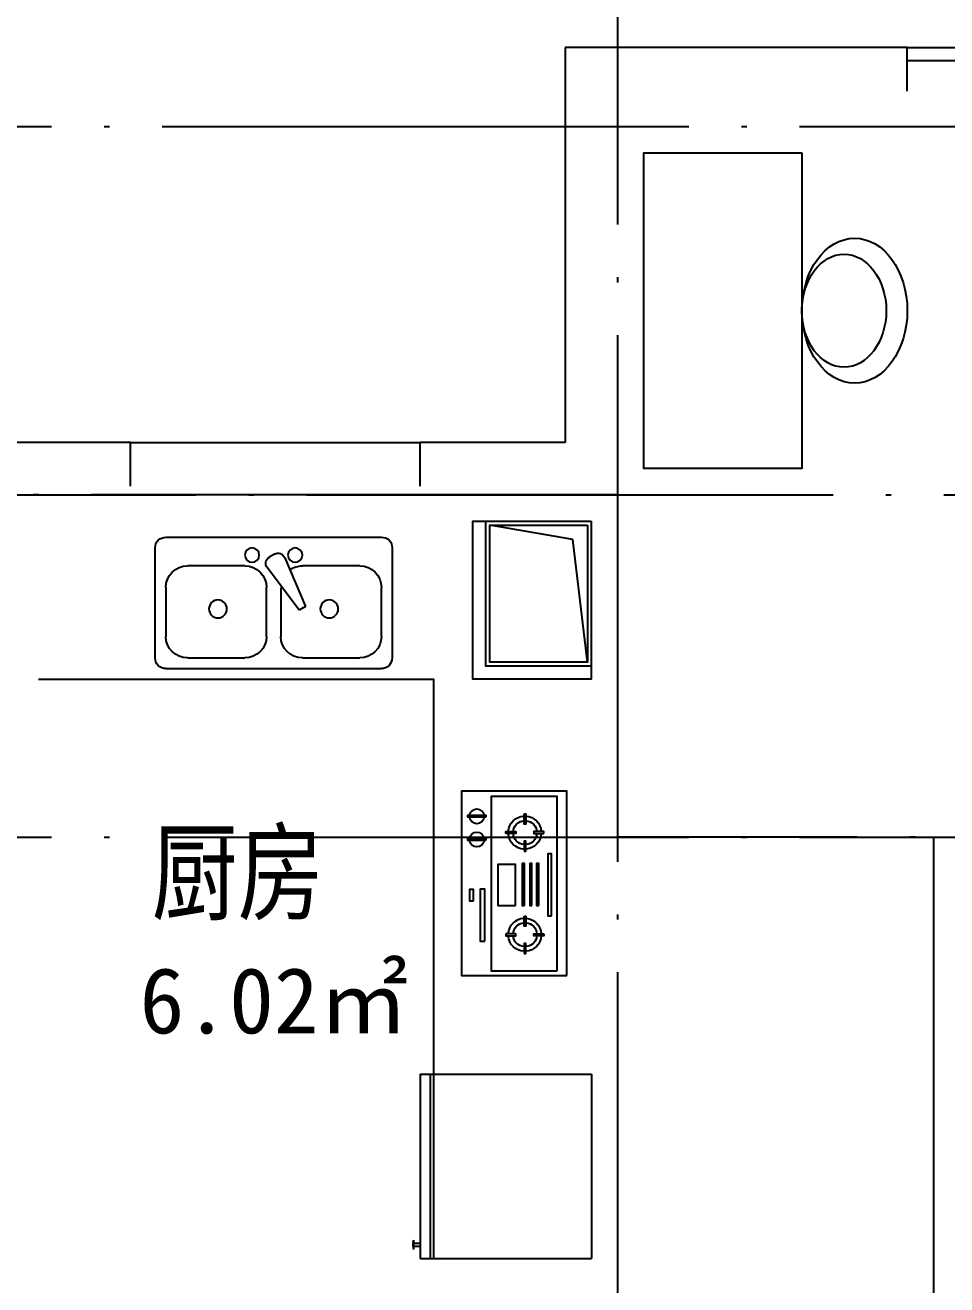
# Model space of a CAD drawing. Extents: x 12099 to 71499, y 175314 to 217314.
# Drawn here: x 47620 to 51120, y 198275 to 203059 of the extents above; entities that cross this region are included whole.
import ezdxf

# ---------------------------------------------------------------- set-up
doc = ezdxf.new("R2010")
doc.units = 0
doc.header["$LTSCALE"] = 1000
doc.header["$MEASUREMENT"] = 0
doc.linetypes.add('DASH', pattern=[0.35, 0.25, -0.1])
doc.linetypes.add('DOTE', pattern=[2.42, 2, -0.2, 0.02, -0.2])
doc.layers.get('0').update_dxf_attribs({"linetype": 'CONTINUOUS'})
for name, color, linetype in [('DOTE', 8, 'DOTE'), ('J家具', 25, 'CONTINUOUS'), ('LVTRY', 6, 'CONTINUOUS'), ('TEXT', 7, 'CONTINUOUS'), ('保温层', 42, 'CONTINUOUS'), ('栏板线脚', 5, 'CONTINUOUS')]:
    doc.layers.add(name, color=color, linetype=linetype)
doc.styles.add('-黑体', font='SIMHEI.TTF', dxfattribs={"width": 0.8})
doc.styles.add('DIM_FONT', font='SIMPLEX.shx', dxfattribs={"width": 0.8})
doc.styles.add('m-3$0$DIM_FONT', font='ROMAND.shx', dxfattribs={"width": 0.75})
doc.styles.get("Standard").update_dxf_attribs({"font": 'GBENOR', "bigfont": 'GBCBIG'})

# ---------------------------------------------------------------- blocks, each defined once
blk = doc.blocks.new('34234')
at = {"layer": 'J家具'}
blk.add_lwpolyline([(354489.1, -114066.4), (354489.1, -112866.4), (353889.1, -112866.4), (353889.1, -114066.4)], close=True, dxfattribs=at)
at = {"layer": 'J家具', "extrusion": (0, 0, -1)}
for centre, major_axis, ratio, start_param, end_param in [((354689.1, -113466.4), (0, 275.3), 0.726378, 1.570796326794939, 7.853981633974525), ((354649.1, -113466.4), (0, 214.7), 0.745295, 1.570796326794938, 7.853981633974524)]:
    blk.add_ellipse(centre, major_axis=major_axis, ratio=ratio, start_param=start_param, end_param=end_param, dxfattribs=at)
blk = doc.blocks.new('600X700BX1')
for p, q in [((650, 350), (0, 350)), ((0, -350), (0, 350)), ((600, -350), (600, 350)), ((611.6, -350), (611.6, 350)), ((650, -350), (650, 350)), ((673.6, 303.2), (650, 303.2)), ((673.6, 291.3), (650, 291.3)), ((673.6, 314.8), (673.6, 280)), ((676.4, 311.2), (673.6, 314.8)), ((677.2, 287.6), (673.6, 280)), ((678.4, 303.6), (676.4, 311.2)), ((677.2, 287.6), (678, 293.6)), ((678, 293.6), (678.4, 303.6)), ((650, -350), (0, -350))]:
    blk.add_line(p, q)
blk = doc.blocks.new('M_E19')
for points in [[(-350, 400), (350, 400), (350, 0), (-350, 0)], [(-333, 363.2), (330.2, 363.2), (330.2, 111.8), (-333, 111.8)], [(-123.1, 340.8), (112.2, 340.8), (112.2, 327.8), (-123.1, 327.8)], [(-192, 312.2), (-199.6, 312.2), (-199.6, 273.9), (-192, 273.9)], [(-84.2, 293.3), (75.5, 293.3), (75.5, 284.6), (-84.2, 284.6)], [(189.2, 312.2), (196.7, 312.2), (196.7, 273.9), (189.2, 273.9)], [(-266.3, 237), (-266.3, 244.5), (-228, 244.5), (-228, 237)], [(-124.4, 237), (-124.4, 244.5), (-162.7, 244.5), (-162.7, 237)], [(-84.2, 267.3), (75.5, 267.3), (75.5, 258.7), (-84.2, 258.7)], [(-84.2, 239.3), (75.5, 239.3), (75.5, 230.6), (-84.2, 230.6)], [(121.6, 237), (121.6, 244.5), (159.8, 244.5), (159.8, 237)], [(263.4, 237), (263.4, 244.5), (225.2, 244.5), (225.2, 237)], [(-192, 167.5), (-199.6, 167.5), (-199.6, 205.8), (-192, 205.8)], [(-84.2, 204.7), (71.2, 204.7), (71.2, 137.8), (-84.2, 137.8)], [(189.2, 167.5), (196.7, 167.5), (196.7, 205.8), (189.2, 205.8)], [(-220.2, 88.1), (-21.6, 88.1), (-21.6, 70.8), (-220.2, 70.8)], [(163.5, 92.8), (169.5, 92.8), (169.5, 22.6), (163.5, 22.6)], [(252, 92.8), (257.9, 92.8), (257.9, 22.6), (252, 22.6)], [(-66.9, 44.9), (-23.8, 44.9), (-23.8, 29.8), (-66.9, 29.8)]]:
    blk.add_lwpolyline(points, close=True)
for centre, radius, start, end in [((-195.4, 239.9), 62.9, 93.8162, 175.7271), ((-195.4, 239.9), 62.9, 4.2729, 86.9656), ((192.5, 239.9), 62.9, 93.0344, 175.7271), ((192.5, 239.9), 62.9, 4.2729, 86.1838), ((-195.2, 240.6), 45.4, 95.4644, 175.0142), ((-195.2, 240.6), 45.4, 4.9858, 85.9626), ((192.4, 240.6), 45.4, 94.0374, 175.0142), ((192.4, 240.6), 45.4, 4.9858, 84.5356), ((-195.4, 239.9), 62.9, 182.5783, 266.1838), ((-195.2, 240.6), 45.4, 184.5153, 264.5356), ((-195.2, 240.6), 45.4, 274.0374, 355.4847), ((-195.4, 239.9), 62.9, 273.0344, 357.4217), ((192.5, 239.9), 62.9, 182.5783, 266.9656), ((192.4, 240.6), 45.4, 184.5153, 265.9626), ((192.4, 240.6), 45.4, 275.4644, 355.4847), ((192.5, 239.9), 62.9, 273.8162, 357.4217), ((166.2, 57.8), 28.1, 95.4789, 264.5211), ((166.2, 57.8), 28.1, 276.7453, 83.2547), ((254.6, 57.8), 28.1, 95.4789, 264.5211), ((254.6, 57.8), 28.1, 276.7453, 83.2547)]:
    blk.add_arc(centre, radius, start, end)
at = {"style": 'DIM_FONT', "width": 0.8, "flags": 9}
for tag in ['YSIZE', 'XSIZE']:
    blk.add_attdef(tag, (350, 0), '', height=0.5, dxfattribs=at)
blk = doc.blocks.new('q1')
at = {"layer": 'LVTRY'}
for p, q in [((-866757.9, -174260.9), (-867576.3, -174260.9)), ((-867617.2, -174301.7), (-867617.2, -174719.5)), ((-867209, -174339.4), (-867288, -174524.6)), ((-867169.8, -174325.3), (-867150.7, -174336.3)), ((-866717, -174719.5), (-866717, -174301.7)), ((-867494.4, -174369.9), (-867276.2, -174369.9)), ((-867264.4, -174538.2), (-867143.3, -174377.2)), ((-867058, -174369.9), (-866839.7, -174369.9)), ((-867576.3, -174637.7), (-867576.3, -174451.6)), ((-867194.4, -174452.7), (-867194.4, -174637.7)), ((-867139.8, -174637.7), (-867139.8, -174451.6)), ((-866757.9, -174451.6), (-866757.9, -174637.7)), ((-867288, -174524.6), (-867264.4, -174538.2)), ((-867276.2, -174719.5), (-867494.4, -174719.5)), ((-866839.7, -174719.5), (-867058, -174719.5)), ((-867576.3, -174760.4), (-866757.9, -174760.4))]:
    blk.add_line(p, q, dxfattribs=at)
for centre, major_axis, start_param, end_param in [((-867576.3, -174301.7), (40.9, 0), 1.570796, 3.141593), ((-866757.9, -174301.7), (-40.9, 0), 3.141593, 4.712389), ((-867248.9, -174329), (27.3, 0), 1.570796324461952, 7.853981631641538), ((-867183.4, -174348.9), (27.3, 0), 1.047198, 2.783143), ((-867164.4, -174359.9), (27.3, 0), -0.688747, 1.047198), ((-867085.2, -174329), (27.3, 0), 1.570796323986946, 7.853981631166532), ((-867494.4, -174451.6), (-81.8, 0), -1.570796, 0), ((-867276.2, -174451.6), (-81.8, 0), 4.129572, 4.712389), ((-867058, -174451.6), (-81.8, 0), -1.570796, 0), ((-866839.7, -174451.6), (81.8, 0), 0, 1.570796), ((-867378.5, -174533.4), (-34.1, 0), 4.712389, 10.995574), ((-866955.7, -174533.4), (34.1, 0), 1.570796327773143, 7.85398163495273), ((-867494.4, -174637.7), (-81.8, 0), 0, 1.570796), ((-867276.2, -174637.7), (81.8, 0), 4.712389, 6.283185), ((-867058, -174637.7), (-81.8, 0), 0, 1.570796), ((-866839.7, -174637.7), (81.8, 0), 4.712389, 6.283185), ((-867576.3, -174719.5), (-40.9, 0), 0, 1.570796), ((-866757.9, -174719.5), (40.9, 0), 4.712389, 6.283185)]:
    blk.add_ellipse(centre, major_axis=major_axis, ratio=0.9989, start_param=start_param, end_param=end_param, dxfattribs=at)
at = {"layer": 'LVTRY', "style": 'm-3$0$DIM_FONT', "width": 0.79912, "flags": 9}
for tag in ['XSIZE', 'YSIZE']:
    blk.add_attdef(tag, (-867167.1, -174260.9), '', height=0.496, rotation=270, dxfattribs=at)
blk = doc.blocks.new('z1')
for p, q in [((-876078.1, -170359.7, -160.5), (-876023.8, -170044.6, -160.5)), ((-876543.8, -170414.6, -160.5), (-876078.1, -170359.7, -160.5))]:
    blk.add_line(p, q)
at = {"elevation": -160.5}
for points in [[(-876008.8, -170429.6), (-876608.8, -170429.6), (-876608.8, -169979.6), (-876008.8, -169979.6)], [(-876008.8, -170429.6), (-876558.8, -170429.6), (-876558.8, -170029.6), (-876008.8, -170029.6)], [(-876023.8, -170414.6), (-876543.8, -170414.6), (-876543.8, -170044.6), (-876023.8, -170044.6)]]:
    blk.add_lwpolyline(points, close=True, dxfattribs=at)

msp = doc.modelspace()

# ---------------------------------------------------------------- linework, layer by layer
at = {"layer": 'DOTE', "linetype": 'DOTE'}
for p, q in [((49870.5, 206721.8), (49870.5, 186374.8)), ((21520.5, 202674.8), (55620.5, 202674.8)), ((26909.3, 201274.8), (55627.7, 201274.8)), ((49870.5, 201274.8), (46720.5, 201274.8)), ((21520.5, 199974.8), (55669.9, 199974.8)), ((55620.5, 199974.8), (49870.5, 199974.8)), ((51070.5, 199974.8), (51070.5, 192974.8))]:
    msp.add_line(p, q, dxfattribs=at)
at = {"layer": 'LVTRY'}
for points in [[(47670.5, 200574.8), (49170.5, 200574.8), (49170.5, 198374.8)], [(47670.5, 200574.8), (49170.5, 200574.8), (49170.5, 199074.6), (49770.5, 199074.6)]]:
    msp.add_lwpolyline(points, dxfattribs=at)
at = {"layer": '保温层'}
for p, q in [((50970.5, 202974.8), (49670.5, 202974.8)), ((49670.5, 202974.8), (49670.5, 201474.8)), ((50970.5, 202808.1), (50970.5, 202974.8)), ((48020.5, 201474.8), (46920.5, 201474.8)), ((48020.5, 201308.1), (48020.5, 201474.8)), ((49120.5, 201308.1), (49120.5, 201474.8)), ((49670.5, 201474.8), (49120.5, 201474.8))]:
    msp.add_line(p, q, dxfattribs=at)
at = {"layer": '栏板线脚'}
for p, q in [((50970.5, 202974.8), (52370.5, 202974.8)), ((48020.5, 201474.8), (49120.5, 201474.8))]:
    msp.add_line(p, q, dxfattribs=at)
at = {"layer": '栏板线脚', "linetype": 'DASH'}
msp.add_line((50970.5, 202924.8), (52370.5, 202924.8), dxfattribs=at)

# ---------------------------------------------------------------- block references
at = {"rotation": 90}
msp.add_blockref('z1', (-120659.2, 1077183.6, 160.5), dxfattribs=at)
at = {"layer": 'J家具', "xscale": -1, "rotation": 180}
msp.add_blockref('34234', (-303918.7, 88508.4), dxfattribs=at)
at = {"layer": 'LVTRY', "xscale": -1}
msp.add_blockref('q1', (-818603.1, 375375.5), dxfattribs=at)
at = {"layer": 'LVTRY', "extrusion": (0, 0, -1), "zscale": -1, "rotation": 90}
msp.add_blockref('M_E19', (-49277.8, 199799.8), dxfattribs=at)
at = {"layer": 'LVTRY', "extrusion": (0, 0, -1), "xscale": -1, "zscale": -1, "rotation": 180}
msp.add_blockref('600X700BX1', (-49770.5, 198724.6), dxfattribs=at)

# ---------------------------------------------------------------- texts
at = {"layer": 'TEXT', "style": '-黑体', "width": 0.8}
msp.add_text('厨房', height=300, dxfattribs=at).set_placement((48100.4, 199691.5))
at = {"layer": 'TEXT', "color": 0, "insert": (49076, 199479.7), "char_height": 250, "width": 1549.827, "attachment_point": 3}
msp.add_mtext('{\\fSimHei|b0|i0|c134|p2;6.02\\fSimHei|b0|i0|c129|p2;㎡}', dxfattribs=at)

doc.saveas('drawing.dxf')
